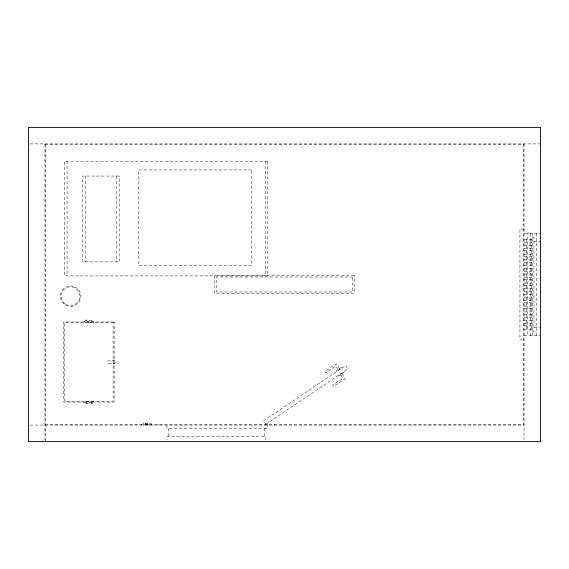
<?xml version="1.0" encoding="UTF-8"?>
<svg xmlns="http://www.w3.org/2000/svg" width="569" height="569" viewBox="0 0 569 569"><rect width="100%" height="100%" fill="white"/><g stroke="black" fill="none" stroke-linecap="round" stroke-linejoin="round"><path stroke-width="0.43" stroke-dasharray="2.85 2.13" d="M85.258 321.03L85.329 320.02L92.484 320.539L92.413 321.549M86.339 321.108L86.417 320.098M91.396 321.478L91.474 320.468M265.872 424.275L347.915 368.94L345.603 365.518L263.568 420.854L265.872 424.275L265.872 428.4M30.185 143.9L540.55 143.9M44.944 144.725L523.231 144.725M524.056 229.065L519.931 229.065L519.931 339.935L524.056 339.935M524.056 233.19L540.55 233.19M532.299 237.33L533.95 237.33L533.95 331.67L532.299 331.67M524.056 239.329L533.95 239.329M533.95 241.491L540.55 241.491M524.056 242.629L533.95 242.629M524.056 245.104L533.95 245.104M524.056 248.404L533.95 248.404M524.056 250.872L533.95 250.872M524.056 254.172L533.95 254.172M524.056 256.647L533.95 256.647M524.056 259.948L533.95 259.948M524.056 262.423L533.95 262.423M524.056 265.716L533.95 265.716M524.056 268.191L533.95 268.191M524.056 271.491L533.95 271.491M524.056 273.966L533.95 273.966M524.056 277.267L533.95 277.267M524.056 279.735L533.95 279.735M524.056 283.035L533.95 283.035M524.056 285.51L533.95 285.51M524.056 288.81L533.95 288.81M524.056 291.285L533.95 291.285M524.056 294.578L533.95 294.578M524.056 297.054L533.95 297.054M524.056 300.354L533.95 300.354M524.056 302.829L533.95 302.829M524.056 306.129L533.95 306.129M524.056 308.597L533.95 308.597M524.056 311.897L533.95 311.897M524.056 314.373L533.95 314.373M524.056 317.673L533.95 317.673M524.056 320.148L533.95 320.148M524.056 323.441L533.95 323.441M524.056 325.916L533.95 325.916M533.95 327.509L540.55 327.509M524.056 329.216L533.95 329.216M524.056 335.81L540.55 335.81M113.103 359.992L114.12 359.992M113.103 364.046L114.12 364.046M44.944 424.275L523.231 424.275M30.185 425.1L524.056 425.1M341.756 368.115L341.293 367.432L336.364 370.76L336.827 371.443M343.256 372.076L343.719 372.759L338.79 376.088L338.327 375.405M339.515 368.634L336.286 363.847L324.664 371.692L325.589 373.058L335.845 366.137L338.15 369.558M339.174 368.868L339.636 369.551M341.941 373.961L345.17 378.748L333.548 386.586L332.623 385.22L342.879 378.307L340.575 374.886M338.491 369.324L338.953 370.014M341.137 373.513L341.599 374.196M340.454 373.968L340.916 374.658M92.527 402.411L92.534 403.421L85.357 403.457L85.357 402.439M91.438 402.411L91.445 403.428M86.367 402.432L86.374 403.449M536.425 233.19L536.425 335.81M532.299 233.19L532.299 335.81M531.474 239.329L531.474 242.629M531.474 245.104L531.474 248.404M531.474 250.872L531.474 254.172M531.474 256.647L531.474 259.948M531.474 262.423L531.474 265.716M531.474 268.191L531.474 271.491M531.474 273.966L531.474 277.267M531.474 279.735L531.474 283.035M531.474 285.51L531.474 288.81M531.474 291.285L531.474 294.578M531.474 297.054L531.474 300.354M531.474 302.829L531.474 306.129M531.474 308.597L531.474 311.897M531.474 314.373L531.474 317.673M531.474 320.148L531.474 323.441M531.474 325.916L531.474 329.216M530.244 335.81L530.244 232.735L527.769 232.735L527.769 335.81M526.531 239.329L526.531 242.629M526.531 245.104L526.531 248.404M526.531 250.872L526.531 254.172M526.531 256.647L526.531 259.948M526.531 262.423L526.531 265.716M526.531 268.191L526.531 271.491M526.531 273.966L526.531 277.267M526.531 279.735L526.531 283.035M526.531 285.51L526.531 288.81M526.531 291.285L526.531 294.578M526.531 297.054L526.531 300.354M526.531 302.829L526.531 306.129M526.531 308.597L526.531 311.897M526.531 314.373L526.531 317.673M526.531 320.148L526.531 323.441M526.531 325.916L526.531 329.216M524.056 143.9L524.056 439.858M523.231 143.9L523.231 425.1M274.123 424.275L274.123 425.1M267.522 424.275L267.522 428.4L166.916 428.4L166.916 424.275M265.872 439.986L265.872 436.772L166.916 436.772L166.916 439.986M265.261 161.198L265.261 275.908M264.222 428.4L264.222 436.772M168.566 428.4L168.566 436.772M158.673 424.275L158.673 425.1M151.482 425.1L151.482 423.45L143.239 423.45L143.239 425.1M150.067 424.275L150.067 425.1M149.419 423.45L149.419 424.275M148.658 424.275L148.658 425.1M147.833 424.275L147.833 425.1M147.591 423.45L147.591 424.275M146.966 424.275L146.966 425.1M146.141 424.275L146.141 425.1M145.941 423.45L145.941 424.275M145.486 423.45L145.486 424.275M145.301 423.45L145.301 424.275M143.836 423.45L143.836 424.275M141.816 424.275L141.816 425.1M116.702 176.049L116.702 261.896M85.201 176.049L85.201 261.896M67.078 161.198L67.078 275.908M45.769 144.725L45.769 441.594M44.944 143.9L44.944 441.594M84.304 320.966L84.226 321.976L93.288 322.63L93.366 321.62L84.304 320.966M93.48 401.387L84.397 401.43L84.397 402.447L93.487 402.404L93.48 401.387M267.736 161.198L64.603 161.198L64.603 275.908L267.736 275.908L267.736 161.198M251.583 169.925L138.608 169.925L138.608 265.581L251.583 265.581L251.583 169.925M119.177 176.049L82.725 176.049L82.725 261.896L119.177 261.896L119.177 176.049M354.181 275.432L214.819 275.432L214.819 293.568L354.181 293.568L354.181 275.432M352.602 277.011L216.398 277.011L216.398 291.989L352.602 291.989L352.602 277.011M114.12 321.976L63.756 321.976L63.756 402.063L114.12 402.063L114.12 321.976M113.103 322.63L64.418 322.63L64.418 401.408L113.103 401.408L113.103 322.63M115.13 360.824L108.032 360.824L108.032 363.299L115.13 363.299L115.13 360.824M65.89 304.315A9.396 9.396 0 0 0 79.98 296.186A9.396 9.396 0 0 0 65.89 288.049A9.396 9.396 0 0 0 65.89 304.315M65.471 305.048A10.235 10.235 0 0 0 80.819 296.186A10.235 10.235 0 0 0 65.471 287.317A10.235 10.235 0 0 0 65.471 305.048"/><path stroke-width="0.85" d="M540.55 127.406L28.45 127.406L28.45 441.594L540.55 441.594L540.55 127.406"/></g></svg>
